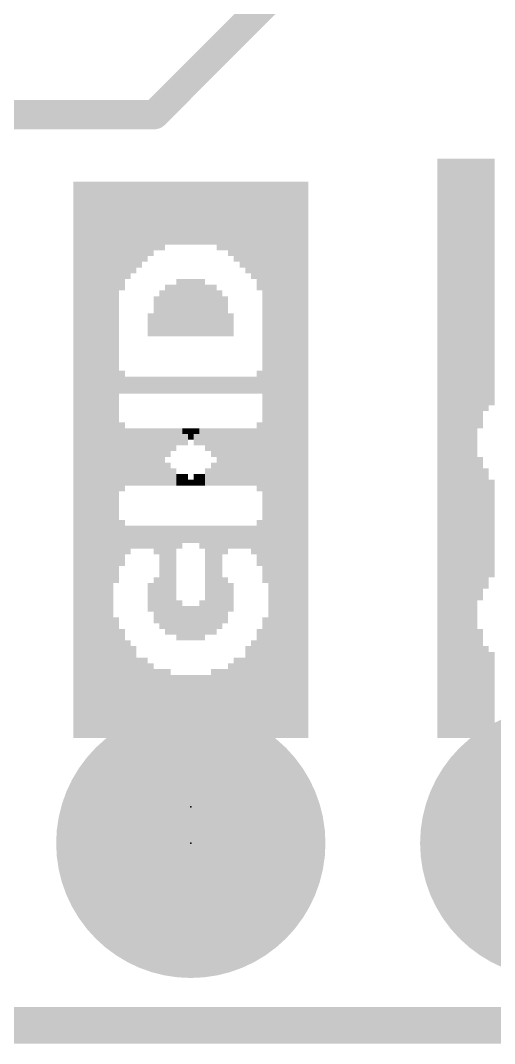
# Model space of a CAD drawing. Extents: x -15.2 to 25.5, y -11.4 to 25.5.
# Drawn here: x 5.16 to 8.47, y -0.13 to 7.01 of the extents above; entities that cross this region are included whole.
import ezdxf

# ---------------------------------------------------------------- set-up
doc = ezdxf.new("R2010")
doc.units = 0
for name, color, linetype in [('1', 12, 'CONTINUOUS'), ('16', 132, 'CONTINUOUS'), ('17', 110, 'CONTINUOUS'), ('20', 53, 'CONTINUOUS'), ('21', 41, 'CONTINUOUS'), ('22', 40, 'CONTINUOUS'), ('23', 53, 'CONTINUOUS'), ('24', 53, 'CONTINUOUS')]:
    doc.layers.add(name, color=color, linetype=linetype)

# ---------------------------------------------------------------- blocks, each defined once
blk = doc.blocks.new('ROUNDP')
at = {"const_width": 0.5}
blk.add_lwpolyline([(0, -0.25, 1), (0, 0.25, 1), (0, -0.25)], format="xyb", dxfattribs=at)
blk = doc.blocks.new('RECT')
blk.add_solid([(-0.5, -0.5), (0.5, -0.5), (-0.5, 0.5), (0.5, 0.5)])

msp = doc.modelspace()

# ---------------------------------------------------------------- linework, layer by layer
at = {"layer": '1', "const_width": 0.254}
msp.add_lwpolyline([(25.4, 0), (0, 0)], dxfattribs=at)
at = {"layer": '16'}
for points, const_width in [([(6.096, 6.35), (7.239, 7.493)], 0.2032), ([(4.318, 6.35), (6.096, 6.35)], 0.2032), ([(25.4, 0), (0, 0)], 0.254)]:
    msp.add_lwpolyline(points, dxfattribs=dict(at, const_width=const_width))
at = {"layer": '16', "const_width": 0.1016}
for points in [[(6.0601, 6.3859, 1), (6.1319, 6.3141)], [(6.096, 6.2992, 1), (6.096, 6.4008)]]:
    msp.add_lwpolyline(points, format="xyb", dxfattribs=at)
at = {"layer": '20', "const_width": 0.2032}
msp.add_lwpolyline([(25.4, 0), (0, 0)], dxfattribs=at)
at = {"layer": '23'}
for p in [(6.35, 1.524), (6.35, 1.27)]:
    msp.add_point(p, dxfattribs=at)
at = {"layer": '24'}
msp.add_point((6.35, 1.524), dxfattribs=at)

# ---------------------------------------------------------------- block references
at = {"layer": '17', "xscale": 1.8796, "yscale": 1.8796, "rotation": 90}
for p in [(6.35, 1.27), (6.35, 1.27), (8.89, 1.27), (8.89, 1.27)]:
    msp.add_blockref('ROUNDP', p, dxfattribs=at)
at = {"layer": '21', "yscale": 0.04, "rotation": 90}
for p, xscale in [((8.09, 4.024), 4.04), ((8.13, 4.024), 4.04), ((8.17, 4.024), 4.04), ((8.21, 4.024), 4.04), ((8.25, 4.024), 4.04), ((8.29, 4.024), 4.04), ((8.33, 4.024), 4.04), ((8.37, 5.104), 1.88), ((8.41, 5.804), 0.48), ((8.45, 5.824), 0.44), ((5.55, 3.944), 3.88), ((5.59, 3.944), 3.88), ((5.63, 3.944), 3.88), ((5.67, 3.944), 3.88), ((5.71, 3.944), 3.88), ((5.75, 3.944), 3.88), ((5.79, 3.944), 3.88), ((5.83, 4.484), 2.8), ((5.87, 5.504), 0.76), ((5.91, 5.544), 0.68), ((5.95, 5.564), 0.64), ((5.99, 5.584), 0.6), ((6.03, 5.604), 0.56), ((6.07, 5.624), 0.52), ((6.11, 5.644), 0.48), ((6.15, 5.644), 0.48), ((6.19, 5.664), 0.44), ((6.23, 5.664), 0.44), ((6.27, 5.664), 0.44), ((6.31, 5.664), 0.44), ((6.35, 5.664), 0.44), ((6.39, 5.664), 0.44), ((6.43, 5.664), 0.44), ((6.47, 5.664), 0.44), ((6.51, 5.664), 0.44), ((6.55, 5.644), 0.48), ((6.59, 5.644), 0.48), ((6.63, 5.624), 0.52), ((6.67, 5.624), 0.52), ((6.71, 5.604), 0.56), ((6.75, 5.584), 0.6), ((6.79, 5.564), 0.64), ((6.83, 5.524), 0.72), ((6.87, 5.464), 0.84), ((6.91, 3.944), 3.88), ((6.95, 3.944), 3.88), ((6.99, 3.944), 3.88), ((7.03, 3.944), 3.88), ((7.07, 3.944), 3.88), ((7.11, 3.944), 3.88), ((7.15, 3.944), 3.88), ((8.41, 5.064), 0.6), ((8.45, 5.064), 0.6), ((6.23, 4.984), 0.36), ((6.27, 5.004), 0.4), ((6.31, 5.004), 0.4), ((6.35, 5.004), 0.4), ((6.39, 5.004), 0.4), ((6.43, 5.004), 0.4), ((6.47, 4.984), 0.36), ((6.51, 4.984), 0.36), ((6.15, 4.944), 0.28), ((6.19, 4.964), 0.32), ((6.55, 4.964), 0.32), ((6.59, 4.944), 0.28), ((6.11, 4.924), 0.24), ((6.63, 4.884), 0.16), ((5.87, 4.484), 0.16), ((5.91, 4.464), 0.12), ((5.95, 4.464), 0.12), ((5.99, 4.464), 0.12), ((6.03, 4.464), 0.12), ((6.07, 4.464), 0.12), ((6.11, 4.464), 0.12), ((6.15, 4.464), 0.12), ((6.19, 4.464), 0.12), ((6.23, 4.464), 0.12), ((6.27, 4.464), 0.12), ((6.31, 4.464), 0.12), ((6.35, 4.464), 0.12), ((6.39, 4.464), 0.12), ((6.43, 4.464), 0.12), ((6.47, 4.464), 0.12), ((6.51, 4.464), 0.12), ((6.55, 4.464), 0.12), ((6.59, 4.464), 0.12), ((6.63, 4.464), 0.12), ((6.67, 4.464), 0.12), ((6.71, 4.464), 0.12), ((6.75, 4.464), 0.12), ((6.79, 4.464), 0.12), ((6.83, 4.484), 0.16), ((6.87, 4.464), 0.2), ((8.41, 4.424), 0.28), ((8.45, 4.424), 0.2), ((5.87, 3.964), 0.48), ((5.91, 3.964), 0.4), ((5.95, 3.984), 0.36), ((5.99, 3.984), 0.36), ((6.03, 4.004), 0.32), ((6.07, 4.024), 0.28), ((6.11, 4.044), 0.24), ((6.15, 4.044), 0.24), ((6.19, 4.064), 0.2), ((6.23, 4.084), 0.16), ((6.27, 4.104), 0.12), ((6.31, 4.104), 0.12), ((6.35, 4.124), 0.08), ((6.39, 4.144), 0.04), ((6.83, 3.944), 0.44), ((6.87, 3.964), 0.48), ((6.71, 3.924), 0.32), ((6.75, 3.924), 0.32), ((6.79, 3.944), 0.36), ((6.63, 3.884), 0.24), ((6.67, 3.904), 0.28), ((6.51, 3.844), 0.16), ((6.55, 3.864), 0.2), ((6.59, 3.864), 0.2), ((6.47, 3.824), 0.12), ((8.41, 3.464), 0.84), ((6.35, 3.784), 0.04), ((6.39, 3.804), 0.08), ((6.43, 3.804), 0.08), ((8.45, 3.464), 0.68), ((5.87, 3.364), 0.32), ((6.83, 3.404), 0.24), ((6.87, 3.364), 0.32), ((5.91, 3.384), 0.2), ((5.95, 3.404), 0.16), ((5.99, 3.404), 0.16), ((6.03, 3.404), 0.16), ((6.07, 3.404), 0.16), ((6.11, 3.384), 0.2), ((6.15, 3.124), 0.72), ((6.19, 3.104), 0.76), ((6.23, 3.104), 0.76), ((6.27, 3.404), 0.16), ((6.31, 3.424), 0.12), ((6.35, 3.424), 0.12), ((6.39, 3.424), 0.12), ((6.43, 3.424), 0.12), ((6.47, 3.424), 0.12), ((6.51, 3.424), 0.12), ((6.55, 3.424), 0.12), ((6.59, 3.424), 0.12), ((6.63, 3.424), 0.12), ((6.67, 3.424), 0.12), ((6.71, 3.424), 0.12), ((6.75, 3.424), 0.12), ((6.79, 3.404), 0.16), ((6.11, 2.984), 0.28), ((6.47, 2.924), 0.4), ((6.51, 2.924), 0.4), ((6.55, 2.944), 0.36), ((6.59, 2.964), 0.32), ((6.63, 2.984), 0.2), ((6.27, 2.824), 0.28), ((6.31, 2.804), 0.24), ((6.35, 2.804), 0.24), ((6.39, 2.804), 0.24), ((6.43, 2.804), 0.24), ((5.83, 2.424), 0.84), ((6.87, 2.404), 0.8), ((5.87, 2.384), 0.76), ((6.83, 2.364), 0.72), ((8.37, 2.384), 0.76), ((5.91, 2.344), 0.68), ((5.95, 2.324), 0.64), ((6.79, 2.324), 0.64), ((8.41, 2.324), 0.64), ((6.75, 2.304), 0.6), ((8.45, 2.304), 0.6), ((5.99, 2.284), 0.56), ((6.03, 2.284), 0.56), ((6.07, 2.264), 0.52), ((6.63, 2.264), 0.52), ((6.67, 2.264), 0.52), ((6.71, 2.284), 0.56), ((6.11, 2.244), 0.48), ((6.15, 2.244), 0.48), ((6.19, 2.244), 0.48), ((6.23, 2.224), 0.44), ((6.27, 2.224), 0.44), ((6.31, 2.224), 0.44), ((6.35, 2.224), 0.44), ((6.39, 2.224), 0.44), ((6.43, 2.224), 0.44), ((6.47, 2.224), 0.44), ((6.51, 2.244), 0.48), ((6.55, 2.244), 0.48), ((6.59, 2.244), 0.48)]:
    msp.add_blockref('RECT', p, dxfattribs=dict(at, xscale=xscale))
msp.add_blockref('RECT', (8.37, 3.464), dxfattribs=at)
at = {"layer": '22', "yscale": 0.04, "rotation": 90}
for p, xscale in [((8.09, 4.024), 4.04), ((8.13, 4.024), 4.04), ((8.17, 4.024), 4.04), ((8.21, 4.024), 4.04), ((8.25, 4.024), 4.04), ((8.29, 4.024), 4.04), ((8.33, 4.024), 4.04), ((8.37, 5.584), 0.92), ((8.41, 5.604), 0.88), ((8.45, 5.624), 0.84), ((5.55, 3.944), 3.88), ((5.59, 3.944), 3.88), ((5.63, 3.944), 3.88), ((5.67, 3.944), 3.88), ((5.71, 3.944), 3.88), ((5.75, 3.944), 3.88), ((5.79, 3.944), 3.88), ((5.83, 5.464), 0.84), ((5.87, 5.524), 0.72), ((5.91, 5.564), 0.64), ((5.95, 5.584), 0.6), ((5.99, 5.604), 0.56), ((6.03, 5.624), 0.52), ((6.07, 5.624), 0.52), ((6.11, 5.644), 0.48), ((6.15, 5.644), 0.48), ((6.19, 5.664), 0.44), ((6.23, 5.664), 0.44), ((6.27, 5.664), 0.44), ((6.31, 5.664), 0.44), ((6.35, 5.664), 0.44), ((6.39, 5.664), 0.44), ((6.43, 5.664), 0.44), ((6.47, 5.664), 0.44), ((6.51, 5.664), 0.44), ((6.55, 5.644), 0.48), ((6.59, 5.644), 0.48), ((6.63, 5.624), 0.52), ((6.67, 5.604), 0.56), ((6.71, 5.584), 0.6), ((6.75, 5.564), 0.64), ((6.79, 5.544), 0.68), ((6.83, 5.504), 0.76), ((6.87, 4.484), 2.8), ((6.91, 3.944), 3.88), ((6.95, 3.944), 3.88), ((6.99, 3.944), 3.88), ((7.03, 3.944), 3.88), ((7.07, 3.944), 3.88), ((7.11, 3.944), 3.88), ((7.15, 3.944), 3.88), ((6.19, 4.984), 0.36), ((6.23, 4.984), 0.36), ((6.27, 5.004), 0.4), ((6.31, 5.004), 0.4), ((6.35, 5.004), 0.4), ((6.39, 5.004), 0.4), ((6.43, 5.004), 0.4), ((6.47, 4.984), 0.36), ((6.11, 4.944), 0.28), ((6.15, 4.964), 0.32), ((6.51, 4.964), 0.32), ((6.55, 4.944), 0.28), ((6.59, 4.924), 0.24), ((8.37, 4.624), 0.76), ((6.07, 4.884), 0.16), ((8.41, 4.644), 0.64), ((8.45, 4.644), 0.56), ((5.83, 4.464), 0.2), ((5.87, 4.484), 0.16), ((5.91, 4.464), 0.12), ((5.95, 4.464), 0.12), ((5.99, 4.464), 0.12), ((6.03, 4.464), 0.12), ((6.07, 4.464), 0.12), ((6.11, 4.464), 0.12), ((6.15, 4.464), 0.12), ((6.19, 4.464), 0.12), ((6.23, 4.464), 0.12), ((6.27, 4.464), 0.12), ((6.31, 4.464), 0.12), ((6.35, 4.464), 0.12), ((6.39, 4.464), 0.12), ((6.43, 4.464), 0.12), ((6.47, 4.464), 0.12), ((6.51, 4.464), 0.12), ((6.55, 4.464), 0.12), ((6.59, 4.464), 0.12), ((6.63, 4.464), 0.12), ((6.67, 4.464), 0.12), ((6.71, 4.464), 0.12), ((6.75, 4.464), 0.12), ((6.79, 4.464), 0.12), ((6.83, 4.484), 0.16), ((5.83, 3.964), 0.48), ((5.87, 3.944), 0.44), ((6.31, 4.144), 0.04), ((6.35, 4.124), 0.08), ((6.39, 4.104), 0.12), ((6.43, 4.104), 0.12), ((6.47, 4.084), 0.16), ((6.51, 4.064), 0.2), ((6.55, 4.044), 0.24), ((6.59, 4.044), 0.24), ((6.63, 4.024), 0.28), ((6.67, 4.004), 0.32), ((6.71, 3.984), 0.36), ((6.75, 3.984), 0.36), ((6.79, 3.964), 0.4), ((6.83, 3.964), 0.48), ((5.91, 3.944), 0.36), ((5.95, 3.924), 0.32), ((5.99, 3.924), 0.32), ((6.03, 3.904), 0.28), ((6.07, 3.884), 0.24), ((6.11, 3.864), 0.2), ((6.15, 3.864), 0.2), ((6.19, 3.844), 0.16), ((6.23, 3.824), 0.12), ((8.37, 3.724), 0.32), ((6.27, 3.804), 0.08), ((6.31, 3.804), 0.08), ((6.35, 3.784), 0.04), ((8.41, 3.704), 0.2), ((8.45, 3.684), 0.16), ((5.83, 3.364), 0.32), ((5.87, 3.404), 0.24), ((6.83, 3.364), 0.32), ((5.91, 3.404), 0.16), ((5.95, 3.424), 0.12), ((5.99, 3.424), 0.12), ((6.03, 3.424), 0.12), ((6.07, 3.424), 0.12), ((6.11, 3.424), 0.12), ((6.15, 3.424), 0.12), ((6.19, 3.424), 0.12), ((6.23, 3.424), 0.12), ((6.27, 3.424), 0.12), ((6.31, 3.424), 0.12), ((6.35, 3.424), 0.12), ((6.39, 3.424), 0.12), ((6.43, 3.404), 0.16), ((6.47, 3.104), 0.76), ((6.51, 3.104), 0.76), ((6.55, 3.124), 0.72), ((6.59, 3.384), 0.2), ((6.63, 3.404), 0.16), ((6.67, 3.404), 0.16), ((6.71, 3.404), 0.16), ((6.75, 3.404), 0.16), ((6.79, 3.384), 0.2), ((8.37, 3.204), 0.32), ((8.41, 3.244), 0.24), ((8.45, 3.244), 0.16), ((6.07, 2.984), 0.2), ((6.11, 2.964), 0.32), ((6.15, 2.944), 0.36), ((6.19, 2.924), 0.4), ((6.23, 2.924), 0.4), ((6.59, 2.984), 0.28), ((6.43, 2.824), 0.28), ((6.27, 2.804), 0.24), ((6.31, 2.804), 0.24), ((6.35, 2.804), 0.24), ((6.39, 2.804), 0.24), ((5.83, 2.404), 0.8), ((6.87, 2.424), 0.84), ((5.87, 2.364), 0.72), ((6.83, 2.384), 0.76), ((5.91, 2.324), 0.64), ((6.75, 2.324), 0.64), ((6.79, 2.344), 0.68), ((8.37, 2.324), 0.64), ((5.95, 2.304), 0.6), ((8.41, 2.304), 0.6), ((5.99, 2.284), 0.56), ((6.03, 2.264), 0.52), ((6.07, 2.264), 0.52), ((6.63, 2.264), 0.52), ((6.67, 2.284), 0.56), ((6.71, 2.284), 0.56), ((8.45, 2.284), 0.56), ((6.11, 2.244), 0.48), ((6.15, 2.244), 0.48), ((6.19, 2.244), 0.48), ((6.23, 2.224), 0.44), ((6.27, 2.224), 0.44), ((6.31, 2.224), 0.44), ((6.35, 2.224), 0.44), ((6.39, 2.224), 0.44), ((6.43, 2.224), 0.44), ((6.47, 2.224), 0.44), ((6.51, 2.244), 0.48), ((6.55, 2.244), 0.48), ((6.59, 2.244), 0.48)]:
    msp.add_blockref('RECT', p, dxfattribs=dict(at, xscale=xscale))

doc.saveas('drawing.dxf')
